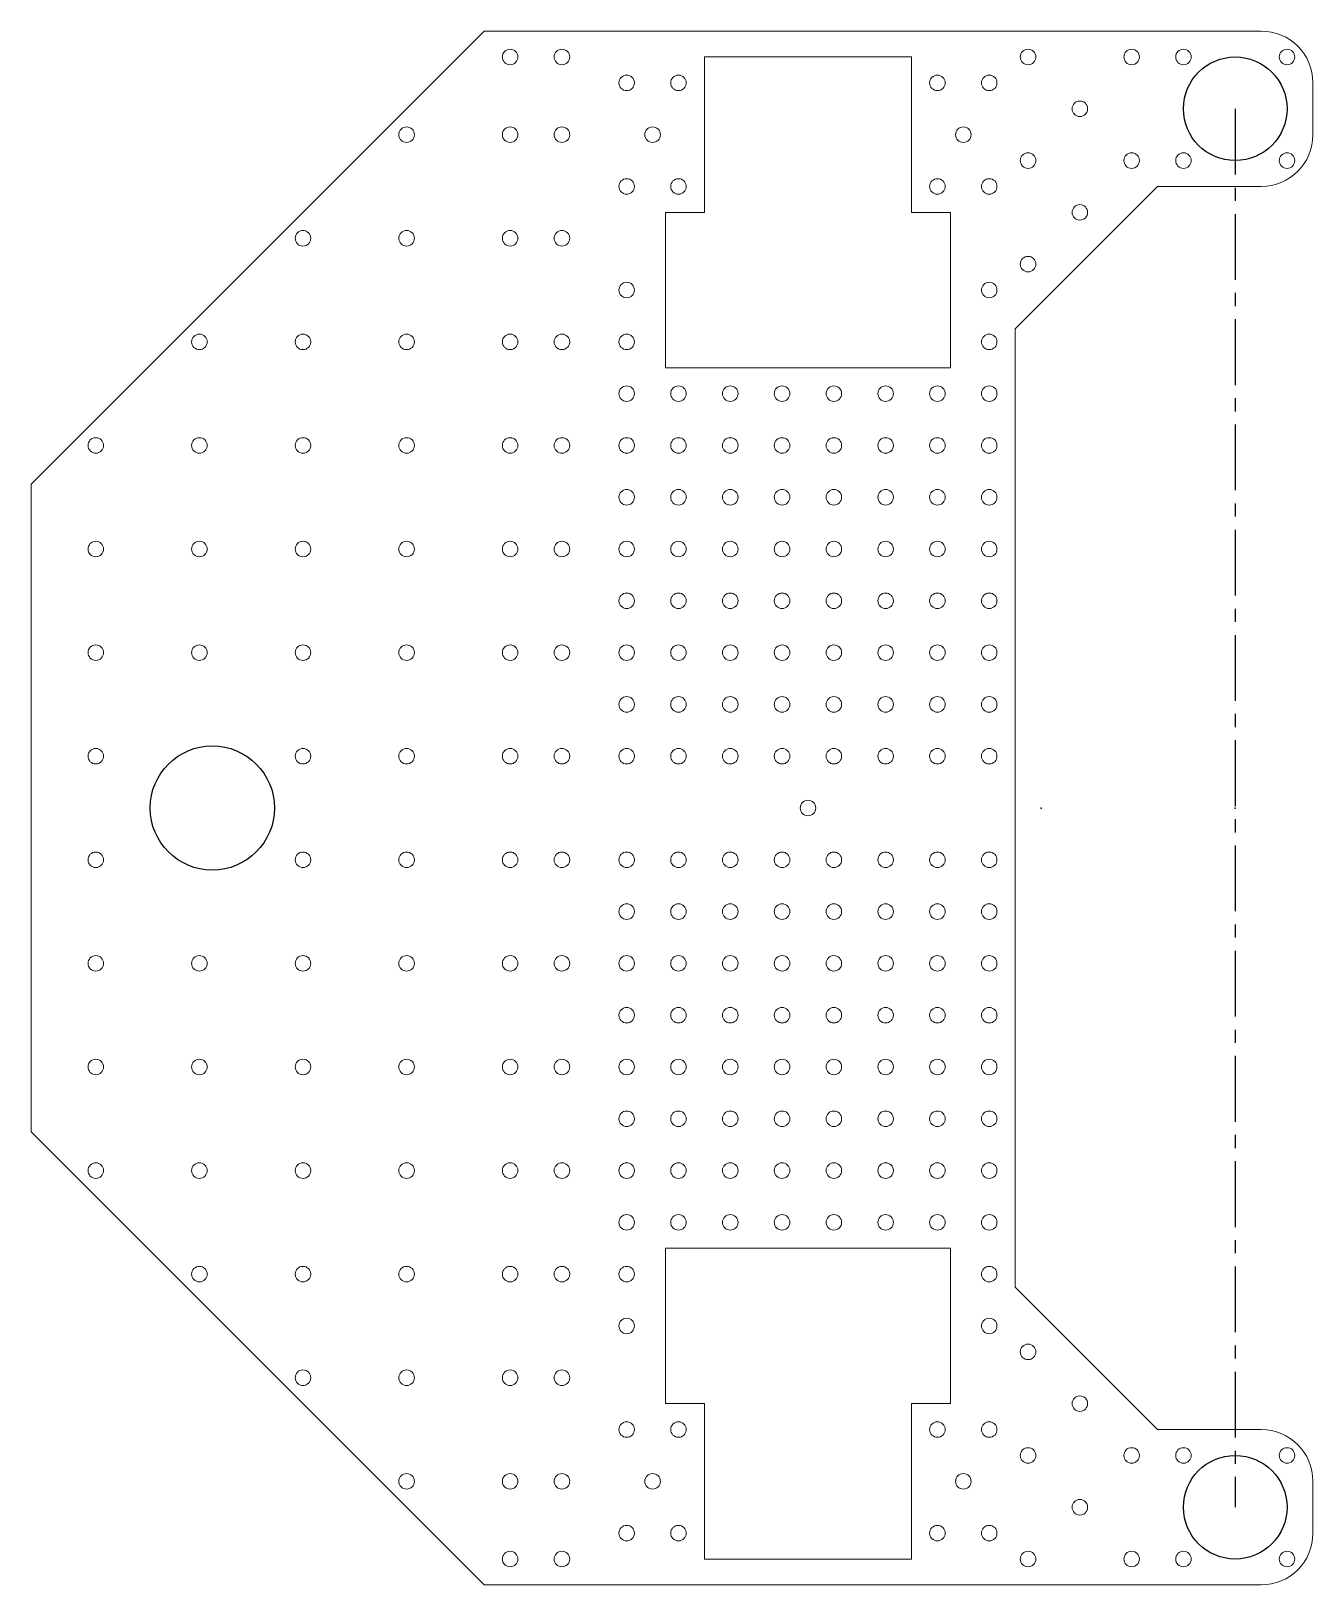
# Model space of a CAD drawing. Header units: millimetres. Extents: x -150 to 98, y -150 to 150.
import ezdxf

# ---------------------------------------------------------------- set-up
doc = ezdxf.new("R2010")
doc.units = ezdxf.units.MM
doc.header["$PDSIZE"] = -1
doc.linetypes.add('CENTERX2', pattern=[20.32, 12.7, -2.54, 2.54, -2.54])

msp = doc.modelspace()

# ---------------------------------------------------------------- linework, layer by layer
at = {"color": 7, "linetype": 'Continuous', "lineweight": 15}
for p, q in [((-62.5, 150), (-150, 62.5)), ((87.5, 150), (-62.5, 150)), ((20, 145), (-20, 145)), ((-20, 145), (-20, 115)), ((20, 115), (20, 145)), ((97.5, 130), (97.5, 140)), ((40, 92.5), (67.5, 120)), ((67.5, 120), (87.5, 120)), ((-20, 115), (-27.5, 115)), ((-27.5, 115), (-27.5, 85)), ((27.5, 115), (20, 115)), ((27.5, 85), (27.5, 115)), ((40, -92.5), (40, 92.5)), ((-27.5, 85), (27.5, 85)), ((-150, 62.5), (-150, -62.5)), ((-150, -62.5), (-62.5, -150)), ((-27.5, -85), (27.5, -85)), ((-27.5, -115), (-27.5, -85)), ((27.5, -85), (27.5, -115)), ((67.5, -120), (40, -92.5)), ((-20, -115), (-27.5, -115)), ((-20, -145), (-20, -115)), ((20, -115), (20, -145)), ((27.5, -115), (20, -115)), ((87.5, -120), (67.5, -120)), ((97.5, -140), (97.5, -130)), ((20, -145), (-20, -145)), ((-62.5, -150), (87.5, -150))]:
    msp.add_line(p, q, dxfattribs=at)
at = {"color": 7, "linetype": 'CENTERX2'}
msp.add_line((82.5, 135), (82.5, -135), dxfattribs=at)
at = {"color": 7, "linetype": 'Continuous', "lineweight": 15}
for centre, radius in [((-57.5, 145), 1.5), ((-47.5, 145), 1.5), ((42.5, 145), 1.5), ((62.5, 145), 1.5), ((72.5, 145), 1.5), ((82.5, 135), 10), ((92.5, 145), 1.5), ((-35, 140), 1.5), ((-25, 140), 1.5), ((25, 140), 1.5), ((35, 140), 1.5), ((52.5, 135), 1.5), ((-77.5, 130), 1.5), ((-57.5, 130), 1.5), ((-47.5, 130), 1.5), ((-30, 130), 1.5), ((30, 130), 1.5), ((42.5, 125), 1.5), ((62.5, 125), 1.5), ((72.5, 125), 1.5), ((92.5, 125), 1.5), ((-35, 120), 1.5), ((-25, 120), 1.5), ((25, 120), 1.5), ((35, 120), 1.5), ((52.5, 115), 1.5), ((-97.5, 110), 1.5), ((-77.5, 110), 1.5), ((-57.5, 110), 1.5), ((-47.5, 110), 1.5), ((42.5, 105), 1.5), ((-35, 100), 1.5), ((35, 100), 1.5), ((-117.5, 90), 1.5), ((-97.5, 90), 1.5), ((-77.5, 90), 1.5), ((-57.5, 90), 1.5), ((-47.5, 90), 1.5), ((-35, 90), 1.5), ((35, 90), 1.5), ((-35, 80), 1.5), ((-25, 80), 1.5), ((-15, 80), 1.5), ((-5, 80), 1.5), ((5, 80), 1.5), ((15, 80), 1.5), ((25, 80), 1.5), ((35, 80), 1.5), ((-137.5, 70), 1.5), ((-117.5, 70), 1.5), ((-97.5, 70), 1.5), ((-77.5, 70), 1.5), ((-57.5, 70), 1.5), ((-47.5, 70), 1.5), ((-35, 70), 1.5), ((-25, 70), 1.5), ((-15, 70), 1.5), ((-5, 70), 1.5), ((5, 70), 1.5), ((15, 70), 1.5), ((25, 70), 1.5), ((35, 70), 1.5), ((-35, 60), 1.5), ((-25, 60), 1.5), ((-15, 60), 1.5), ((-5, 60), 1.5), ((5, 60), 1.5), ((15, 60), 1.5), ((25, 60), 1.5), ((35, 60), 1.5), ((-137.5, 50), 1.5), ((-117.5, 50), 1.5), ((-97.5, 50), 1.5), ((-77.5, 50), 1.5), ((-57.5, 50), 1.5), ((-47.5, 50), 1.5), ((-35, 50), 1.5), ((-25, 50), 1.5), ((-15, 50), 1.5), ((-5, 50), 1.5), ((5, 50), 1.5), ((15, 50), 1.5), ((25, 50), 1.5), ((35, 50), 1.5), ((-35, 40), 1.5), ((-25, 40), 1.5), ((-15, 40), 1.5), ((-5, 40), 1.5), ((5, 40), 1.5), ((15, 40), 1.5), ((25, 40), 1.5), ((35, 40), 1.5), ((-137.5, 30), 1.5), ((-117.5, 30), 1.5), ((-97.5, 30), 1.5), ((-77.5, 30), 1.5), ((-57.5, 30), 1.5), ((-47.5, 30), 1.5), ((-35, 30), 1.5), ((-25, 30), 1.5), ((-15, 30), 1.5), ((-5, 30), 1.5), ((5, 30), 1.5), ((15, 30), 1.5), ((25, 30), 1.5), ((35, 30), 1.5), ((-35, 20), 1.5), ((-25, 20), 1.5), ((-15, 20), 1.5), ((-5, 20), 1.5), ((5, 20), 1.5), ((15, 20), 1.5), ((25, 20), 1.5), ((35, 20), 1.5), ((-137.5, 10), 1.5), ((-115, 0), 12), ((-97.5, 10), 1.5), ((-77.5, 10), 1.5), ((-57.5, 10), 1.5), ((-47.5, 10), 1.5), ((-35, 10), 1.5), ((-25, 10), 1.5), ((-15, 10), 1.5), ((-5, 10), 1.5), ((5, 10), 1.5), ((15, 10), 1.5), ((25, 10), 1.5), ((35, 10), 1.5), ((0, 0), 1.5), ((-137.5, -10), 1.5), ((-97.5, -10), 1.5), ((-77.5, -10), 1.5), ((-57.5, -10), 1.5), ((-47.5, -10), 1.5), ((-35, -10), 1.5), ((-25, -10), 1.5), ((-15, -10), 1.5), ((-5, -10), 1.5), ((5, -10), 1.5), ((15, -10), 1.5), ((25, -10), 1.5), ((35, -10), 1.5), ((-35, -20), 1.5), ((-25, -20), 1.5), ((-15, -20), 1.5), ((-5, -20), 1.5), ((5, -20), 1.5), ((15, -20), 1.5), ((25, -20), 1.5), ((35, -20), 1.5), ((-137.5, -30), 1.5), ((-117.5, -30), 1.5), ((-97.5, -30), 1.5), ((-77.5, -30), 1.5), ((-57.5, -30), 1.5), ((-47.5, -30), 1.5), ((-35, -30), 1.5), ((-25, -30), 1.5), ((-15, -30), 1.5), ((-5, -30), 1.5), ((5, -30), 1.5), ((15, -30), 1.5), ((25, -30), 1.5), ((35, -30), 1.5), ((-35, -40), 1.5), ((-25, -40), 1.5), ((-15, -40), 1.5), ((-5, -40), 1.5), ((5, -40), 1.5), ((15, -40), 1.5), ((25, -40), 1.5), ((35, -40), 1.5), ((-137.5, -50), 1.5), ((-117.5, -50), 1.5), ((-97.5, -50), 1.5), ((-77.5, -50), 1.5), ((-57.5, -50), 1.5), ((-47.5, -50), 1.5), ((-35, -50), 1.5), ((-25, -50), 1.5), ((-15, -50), 1.5), ((-5, -50), 1.5), ((5, -50), 1.5), ((15, -50), 1.5), ((25, -50), 1.5), ((35, -50), 1.5), ((-35, -60), 1.5), ((-25, -60), 1.5), ((-15, -60), 1.5), ((-5, -60), 1.5), ((5, -60), 1.5), ((15, -60), 1.5), ((25, -60), 1.5), ((35, -60), 1.5), ((-137.5, -70), 1.5), ((-117.5, -70), 1.5), ((-97.5, -70), 1.5), ((-77.5, -70), 1.5), ((-57.5, -70), 1.5), ((-47.5, -70), 1.5), ((-35, -70), 1.5), ((-25, -70), 1.5), ((-15, -70), 1.5), ((-5, -70), 1.5), ((5, -70), 1.5), ((15, -70), 1.5), ((25, -70), 1.5), ((35, -70), 1.5), ((-35, -80), 1.5), ((-25, -80), 1.5), ((-15, -80), 1.5), ((-5, -80), 1.5), ((5, -80), 1.5), ((15, -80), 1.5), ((25, -80), 1.5), ((35, -80), 1.5), ((-117.5, -90), 1.5), ((-97.5, -90), 1.5), ((-77.5, -90), 1.5), ((-57.5, -90), 1.5), ((-47.5, -90), 1.5), ((-35, -90), 1.5), ((35, -90), 1.5), ((-35, -100), 1.5), ((35, -100), 1.5), ((42.5, -105), 1.5), ((-97.5, -110), 1.5), ((-77.5, -110), 1.5), ((-57.5, -110), 1.5), ((-47.5, -110), 1.5), ((52.5, -115), 1.5), ((-35, -120), 1.5), ((-25, -120), 1.5), ((25, -120), 1.5), ((35, -120), 1.5), ((42.5, -125), 1.5), ((62.5, -125), 1.5), ((72.5, -125), 1.5), ((82.5, -135), 10), ((92.5, -125), 1.5), ((-77.5, -130), 1.5), ((-57.5, -130), 1.5), ((-47.5, -130), 1.5), ((-30, -130), 1.5), ((30, -130), 1.5), ((52.5, -135), 1.5), ((-35, -140), 1.5), ((-25, -140), 1.5), ((25, -140), 1.5), ((35, -140), 1.5), ((-57.5, -145), 1.5), ((-47.5, -145), 1.5), ((42.5, -145), 1.5), ((62.5, -145), 1.5), ((72.5, -145), 1.5), ((92.5, -145), 1.5)]:
    msp.add_circle(centre, radius, dxfattribs=at)
at = {"color": 7, "linetype": 'Continuous'}
for centre, radius in [((82.5, 135), 10), ((-115, 0), 12), ((82.5, -135), 10)]:
    msp.add_circle(centre, radius, dxfattribs=at)
at = {"color": 7, "linetype": 'Continuous', "lineweight": 15}
for centre, start, end in [((87.5, 140), 0, 90), ((87.5, 130), 270, 0), ((87.5, -130), 0, 90), ((87.5, -140), 270, 0)]:
    msp.add_arc(centre, 10, start, end, dxfattribs=at)
at = {"color": 7, "linetype": 'Continuous'}
for p in [(45, 0), (82.5, 0)]:
    msp.add_point(p, dxfattribs=at)

doc.saveas('drawing.dxf')
